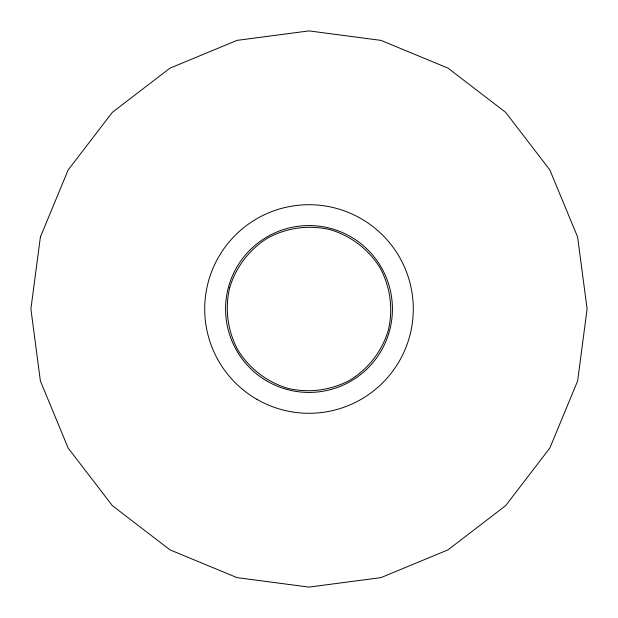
<?xml version="1.0" encoding="UTF-8"?>
<svg xmlns="http://www.w3.org/2000/svg" width="618" height="618" viewBox="0 0 618 618"><rect width="100%" height="100%" fill="white"/><g stroke="black" fill="none" stroke-linecap="round" stroke-linejoin="round"><path stroke-width="0.93" d="M40.379 237.026L30.9 309L40.379 380.974L68.158 448.05L112.352 505.648L169.95 549.842L237.026 577.621L309 587.1L380.974 577.621L448.05 549.842L505.648 505.648L549.842 448.05L577.621 380.974L587.1 309L577.621 237.026L549.842 169.95L505.648 112.352L448.05 68.158L380.974 40.379L309 30.9L237.026 40.379L169.95 68.158L112.352 112.352L68.158 169.95L40.379 237.026M229.68 287.749C224.674 308.838 227.594 330.985 237.884 350.058C249.255 368.506 266.984 382.109 287.749 388.32C308.838 393.326 330.985 390.406 350.058 380.116C368.506 368.745 382.109 351.016 388.32 330.251C393.326 309.162 390.406 287.015 380.116 267.942C368.745 249.494 351.016 235.891 330.251 229.68C309.162 224.674 287.015 227.594 267.942 237.884C249.494 249.255 235.891 266.984 229.68 287.749M256.856 399.313A104.287 104.287 0 0 0 413.287 309A104.287 104.287 0 0 0 256.856 218.687A104.287 104.287 0 0 0 256.856 399.313M267.285 381.252A83.43 83.43 0 0 0 392.43 309A83.43 83.43 0 0 0 267.285 236.748A83.43 83.43 0 0 0 267.285 381.252"/></g></svg>
